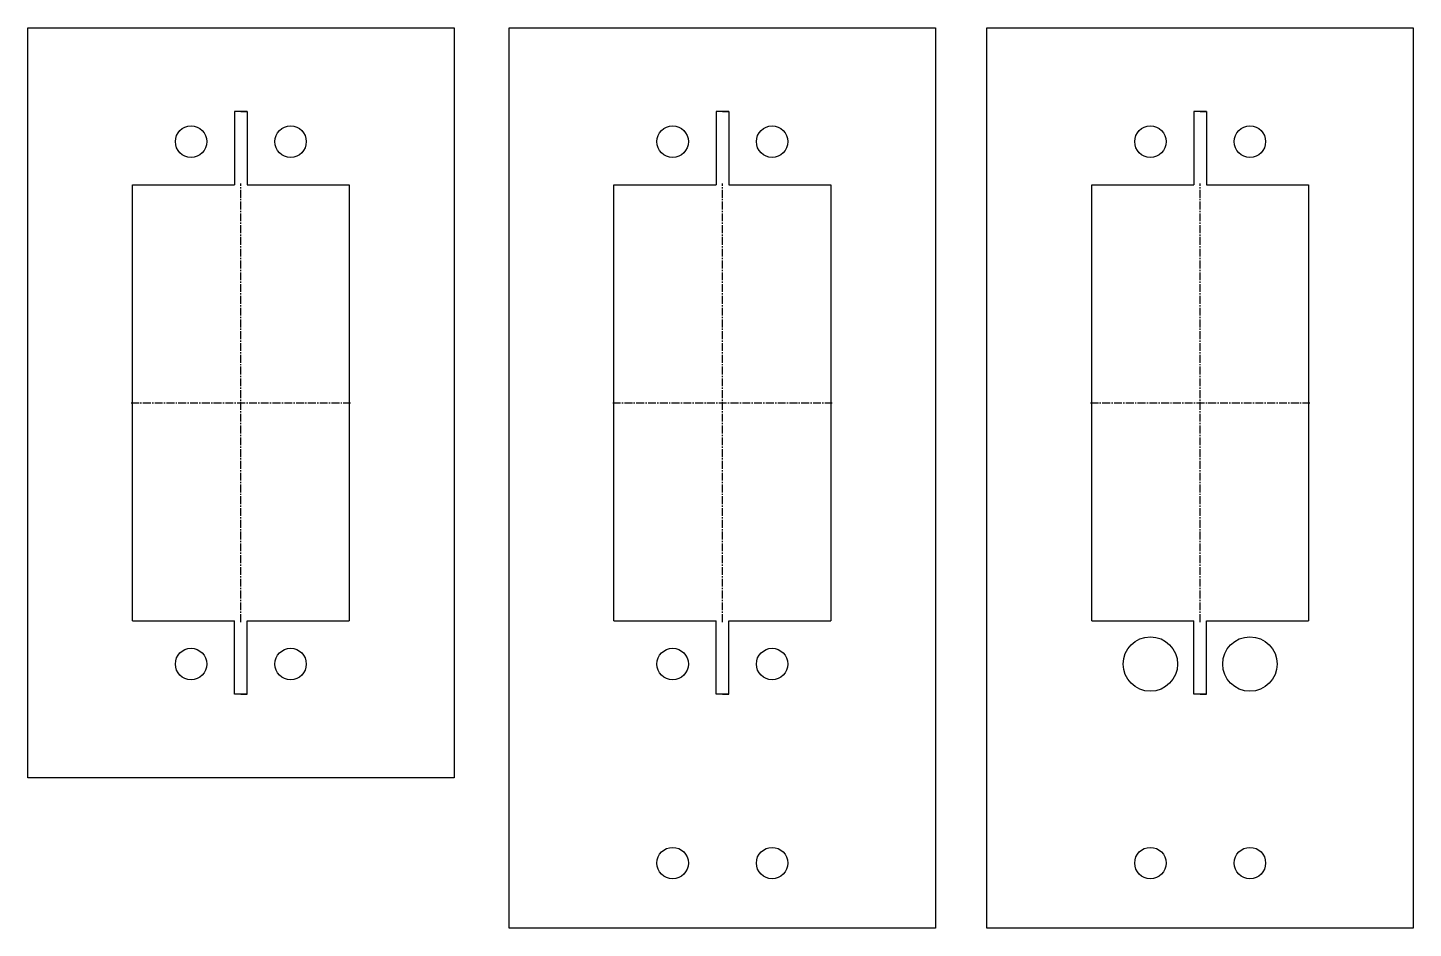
# Model space of a CAD drawing. Header units: millimetres. Extents: x -3 to 129, y -26 to 60.
import ezdxf

# ---------------------------------------------------------------- set-up
doc = ezdxf.new("R2010")
doc.units = ezdxf.units.MM
doc.header["$MEASUREMENT"] = 0
doc.linetypes.add('CENTER2', pattern=[1.125, 0.75, -0.125, 0.125, -0.125])

# ---------------------------------------------------------------- blocks, each defined once
blk = doc.blocks.new('*U3')
at = {"color": 0, "linetype": 'CENTER2', "transparency": 16777216}
blk.add_line((0, -20.92), (0, 20.92), dxfattribs=at)
blk = doc.blocks.new('*U6')
at = {"color": 0, "linetype": 'CENTER2', "transparency": 16777216}
blk.add_line((-10.47, 0), (10.47, 0), dxfattribs=at)
blk = doc.blocks.new('*U8')
at = {"color": 0, "linetype": 'CENTER2', "transparency": 16777216}
blk.add_line((0, -20.92), (0, 20.92), dxfattribs=at)
blk = doc.blocks.new('*U9')
at = {"color": 0, "linetype": 'CENTER2', "transparency": 16777216}
blk.add_line((-10.47, 0), (10.47, 0), dxfattribs=at)
blk = doc.blocks.new('*U15')
at = {"color": 0, "linetype": 'CENTER2', "transparency": 16777216}
blk.add_line((0, -20.92), (0, 20.92), dxfattribs=at)
blk = doc.blocks.new('*U16')
at = {"color": 0, "linetype": 'CENTER2', "transparency": 16777216}
blk.add_line((-10.47, 0), (10.47, 0), dxfattribs=at)

msp = doc.modelspace()

# ---------------------------------------------------------------- linework, layer by layer
for p, q in [((17.01, 52.17), (16.41, 52.17)), ((16.41, 52.17), (16.41, 45.17)), ((17.01, 52.17), (17.61, 52.17)), ((17.61, 52.17), (17.01, 52.17)), ((17.61, 52.17), (17.61, 45.17)), ((62.98, 52.17), (62.38, 52.17)), ((62.38, 52.17), (62.38, 45.17)), ((62.98, 52.17), (63.58, 52.17)), ((63.58, 52.17), (62.98, 52.17)), ((63.58, 52.17), (63.58, 45.17)), ((108.59, 52.17), (107.99, 52.17)), ((107.99, 52.17), (107.99, 45.17)), ((108.59, 52.17), (109.19, 52.17)), ((109.19, 52.17), (108.59, 52.17)), ((109.19, 52.17), (109.19, 45.17)), ((6.66, 3.57), (6.66, 45.17)), ((6.66, 45.17), (16.41, 45.17)), ((17.61, 45.17), (27.36, 45.17)), ((27.36, 45.17), (27.36, 3.57)), ((52.63, 3.57), (52.63, 45.17)), ((52.63, 45.17), (62.38, 45.17)), ((63.58, 45.17), (73.33, 45.17)), ((73.33, 45.17), (73.33, 3.57)), ((98.24, 3.57), (98.24, 45.17)), ((98.24, 45.17), (107.99, 45.17)), ((109.19, 45.17), (118.94, 45.17)), ((118.94, 45.17), (118.94, 3.57)), ((6.66, 3.57), (16.41, 3.57)), ((16.41, -3.43), (16.41, 3.57)), ((17.61, -3.43), (17.61, 3.57)), ((17.61, 3.57), (27.36, 3.57)), ((52.63, 3.57), (62.38, 3.57)), ((62.38, -3.43), (62.38, 3.57)), ((63.58, -3.43), (63.58, 3.57)), ((63.58, 3.57), (73.33, 3.57)), ((98.24, 3.57), (107.99, 3.57)), ((107.99, -3.43), (107.99, 3.57)), ((109.19, -3.43), (109.19, 3.57)), ((109.19, 3.57), (118.94, 3.57)), ((17.01, -3.43), (16.41, -3.43)), ((17.01, -3.43), (17.61, -3.43)), ((17.61, -3.43), (17.01, -3.43)), ((62.98, -3.43), (62.38, -3.43)), ((62.98, -3.43), (63.58, -3.43)), ((63.58, -3.43), (62.98, -3.43)), ((108.59, -3.43), (107.99, -3.43)), ((108.59, -3.43), (109.19, -3.43)), ((109.19, -3.43), (108.59, -3.43))]:
    msp.add_line(p, q)
for points in [[(-3.34, 60.17), (37.36, 60.17), (37.36, -11.43), (-3.34, -11.43)], [(42.63, 60.17), (83.33, 60.17), (83.33, -25.78), (42.63, -25.78)], [(88.24, 60.17), (128.94, 60.17), (128.94, -25.78), (88.24, -25.78)]]:
    msp.add_lwpolyline(points, close=True)
for centre, radius in [((12.26, 49.3), 1.5), ((21.76, 49.3), 1.5), ((58.23, 49.3), 1.5), ((67.73, 49.3), 1.5), ((103.84, 49.3), 1.5), ((113.34, 49.3), 1.5), ((103.84, -0.56), 2.6), ((113.34, -0.56), 2.6), ((12.26, -0.56), 1.5), ((21.76, -0.56), 1.5), ((58.23, -0.56), 1.5), ((67.73, -0.56), 1.5), ((58.23, -19.56), 1.5), ((67.73, -19.56), 1.5), ((103.84, -19.56), 1.5), ((113.34, -19.56), 1.5)]:
    msp.add_circle(centre, radius)

# ---------------------------------------------------------------- block references
at = {"linetype": 'CENTER2'}
for name, p in [('*U3', (17.01, 24.37)), ('*U8', (62.98, 24.37)), ('*U15', (108.59, 24.37)), ('*U6', (17.01, 24.37)), ('*U9', (62.98, 24.37)), ('*U16', (108.59, 24.37))]:
    msp.add_blockref(name, p, dxfattribs=at)

doc.saveas('drawing.dxf')
